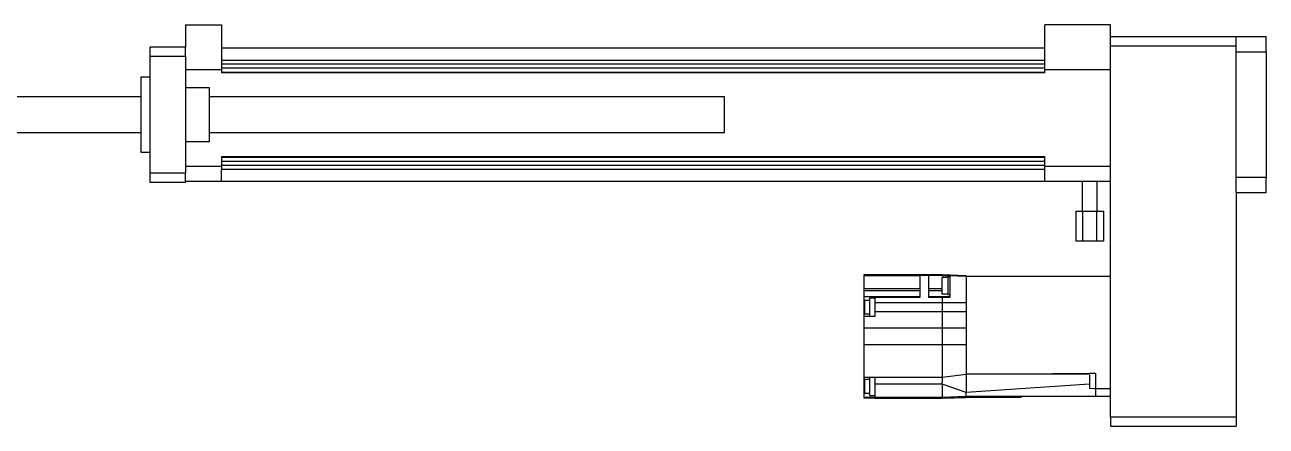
# Model space of a CAD drawing. Header units: millimetres. Extents: x -294 to 2792, y 5 to 1659.
# Drawn here: x 599.6 to 682.6, y 466.3 to 493.1 of the extents above; entities that cross this region are included whole.
import ezdxf

# ---------------------------------------------------------------- set-up
doc = ezdxf.new("R2010")
doc.units = ezdxf.units.MM
doc.layers.get('0').update_dxf_attribs({"lineweight": 18})

msp = doc.modelspace()

# ---------------------------------------------------------------- linework, layer by layer
at = {"color": 7, "linetype": 'Continuous', "lineweight": 25}
for p, q in [((610.358, 493.102), (610.358, 491.602)), ((610.358, 493.102), (612.758, 493.102)), ((612.758, 493.102), (612.758, 490.102)), ((667.758, 490.102), (667.758, 493.102)), ((672.158, 493.102), (667.758, 493.102)), ((672.158, 490.102), (672.158, 493.102)), ((680.558, 492.302), (672.158, 492.302)), ((680.558, 491.302), (680.558, 492.302)), ((682.558, 492.302), (680.558, 492.302)), ((682.558, 491.302), (682.558, 492.302)), ((607.958, 491.602), (607.958, 491.002)), ((610.358, 491.602), (607.958, 491.602)), ((610.358, 491.002), (610.358, 491.602)), ((667.758, 491.552), (612.758, 491.552)), ((672.158, 491.702), (680.558, 491.702)), ((680.558, 491.302), (682.558, 491.302)), ((680.558, 482.902), (680.558, 491.302)), ((682.558, 491.302), (682.558, 482.902)), ((607.958, 491.002), (610.358, 491.002)), ((607.958, 491.002), (607.958, 483.202)), ((610.358, 491.002), (610.358, 483.202)), ((612.758, 490.752), (667.758, 490.752)), ((612.758, 490.502), (667.758, 490.502)), ((612.758, 490.237), (667.758, 490.237)), ((607.958, 489.602), (607.358, 489.602)), ((607.358, 489.602), (607.358, 484.602)), ((612.758, 490.102), (610.358, 490.102)), ((612.758, 490.102), (612.758, 489.902)), ((667.758, 489.93), (612.758, 489.93)), ((667.758, 489.902), (612.758, 489.902)), ((672.158, 490.102), (667.758, 490.102)), ((667.758, 489.902), (667.758, 490.102)), ((672.158, 466.902), (672.158, 490.102)), ((611.958, 488.902), (610.358, 488.902)), ((611.958, 485.302), (611.958, 488.902)), ((607.358, 488.302), (594.358, 488.302)), ((646.358, 488.302), (611.958, 488.302)), ((646.358, 485.902), (646.358, 488.302)), ((594.358, 485.902), (607.358, 485.902)), ((610.358, 485.302), (611.958, 485.302)), ((611.958, 485.902), (646.358, 485.902)), ((607.358, 484.602), (607.958, 484.602)), ((612.758, 483.652), (610.358, 483.652)), ((612.758, 484.302), (667.758, 484.302)), ((612.758, 484.302), (612.758, 483.702)), ((612.758, 484.273), (667.758, 484.273)), ((667.758, 483.966), (612.758, 483.966)), ((667.758, 483.702), (612.758, 483.702)), ((612.758, 483.652), (612.758, 483.452)), ((667.758, 483.702), (667.758, 484.302)), ((672.158, 483.652), (667.758, 483.652)), ((667.758, 483.452), (667.758, 483.652)), ((610.358, 483.202), (607.958, 483.202)), ((607.958, 483.202), (607.958, 482.602)), ((610.358, 482.602), (610.358, 483.202)), ((667.758, 483.452), (612.758, 483.452)), ((612.758, 482.652), (612.758, 483.452)), ((667.758, 482.652), (667.758, 483.452)), ((682.558, 482.902), (680.558, 482.902)), ((680.558, 481.902), (680.558, 482.902)), ((682.558, 481.902), (682.558, 482.902)), ((607.958, 482.602), (610.358, 482.602)), ((610.358, 482.652), (612.758, 482.652)), ((612.758, 482.652), (667.758, 482.652)), ((667.758, 482.652), (672.158, 482.652)), ((670.258, 482.652), (670.258, 480.652)), ((671.258, 480.652), (671.258, 482.652)), ((680.558, 481.902), (682.558, 481.902)), ((680.558, 481.902), (680.558, 466.902)), ((669.834, 480.652), (669.834, 478.652)), ((669.834, 480.652), (670.296, 480.652)), ((670.296, 480.652), (670.296, 478.652)), ((670.296, 480.652), (671.22, 480.652)), ((671.22, 480.652), (671.22, 478.652)), ((671.22, 480.652), (671.682, 480.652)), ((671.682, 480.652), (671.682, 478.652)), ((670.296, 478.652), (669.834, 478.652)), ((671.22, 478.652), (670.296, 478.652)), ((671.682, 478.652), (671.22, 478.652)), ((655.678, 476.415), (655.678, 476.362)), ((660.918, 476.402), (655.678, 476.402)), ((655.678, 476.362), (659.418, 476.362)), ((655.678, 476.362), (655.678, 475.499)), ((659.418, 476.362), (659.418, 474.902)), ((660.018, 476.362), (659.418, 476.362)), ((660.018, 474.902), (660.018, 476.362)), ((660.918, 476.362), (660.018, 476.362)), ((661.278, 476.232), (660.878, 476.232)), ((660.878, 476.232), (660.878, 475.132)), ((662.518, 476.342), (660.918, 476.402)), ((660.918, 476.362), (661.418, 476.343)), ((661.418, 476.272), (661.278, 476.272)), ((661.278, 476.272), (661.278, 475.092)), ((661.418, 476.343), (661.418, 474.902)), ((662.518, 476.302), (661.418, 476.343)), ((662.518, 476.342), (662.518, 476.302)), ((662.518, 476.302), (662.518, 474.554)), ((672.158, 476.302), (662.518, 476.302)), ((655.678, 475.499), (659.418, 475.499)), ((655.678, 475.499), (655.678, 475.348)), ((659.418, 475.348), (655.678, 475.348)), ((655.678, 475.348), (655.678, 474.955)), ((660.018, 475.499), (660.878, 475.499)), ((660.878, 475.348), (660.018, 475.348)), ((655.678, 474.955), (656.418, 474.955)), ((655.678, 474.955), (655.678, 474.675)), ((655.678, 474.675), (655.718, 474.675)), ((655.678, 474.675), (655.678, 473.626)), ((656.058, 474.696), (655.718, 474.696)), ((655.718, 474.696), (655.718, 473.796)), ((656.418, 474.846), (656.058, 474.846)), ((656.058, 474.846), (656.058, 473.646)), ((656.418, 474.955), (656.418, 474.97)), ((656.418, 474.97), (659.418, 474.97)), ((656.418, 474.955), (656.418, 474.902)), ((659.418, 474.902), (656.418, 474.902)), ((656.418, 474.902), (656.418, 474.554)), ((656.418, 474.554), (656.418, 473.938)), ((656.418, 474.554), (660.918, 474.554)), ((660.018, 474.97), (661.418, 474.97)), ((660.918, 474.902), (660.018, 474.902)), ((660.878, 475.132), (661.278, 475.132)), ((660.918, 474.902), (660.918, 474.554)), ((661.418, 474.902), (660.918, 474.902)), ((660.918, 474.554), (662.518, 474.554)), ((661.278, 475.092), (661.418, 475.092)), ((662.518, 474.554), (662.518, 474.246)), ((656.418, 473.626), (655.678, 473.626)), ((655.678, 473.626), (655.678, 472.873)), ((655.718, 473.796), (656.058, 473.796)), ((656.058, 473.646), (656.418, 473.646)), ((660.918, 473.938), (656.418, 473.938)), ((656.418, 473.938), (656.418, 473.626)), ((662.518, 473.938), (660.918, 473.938)), ((660.918, 473.938), (660.918, 472.873)), ((662.518, 474.246), (662.518, 473.938)), ((662.518, 473.938), (662.518, 472.868)), ((655.678, 472.873), (655.678, 471.73)), ((655.678, 472.873), (660.918, 472.873)), ((660.918, 472.873), (660.918, 471.73)), ((660.918, 472.873), (662.518, 472.868)), ((662.518, 472.868), (662.518, 471.734)), ((660.918, 471.73), (655.678, 471.73)), ((655.678, 471.73), (655.678, 469.58)), ((662.518, 471.734), (660.918, 471.73)), ((660.918, 471.73), (660.918, 469.58)), ((662.518, 471.734), (662.518, 469.781)), ((655.678, 469.58), (660.918, 469.58)), ((655.678, 469.58), (655.678, 468.96)), ((656.418, 469.56), (656.058, 469.56)), ((656.058, 469.56), (656.058, 468.36)), ((656.418, 469.58), (656.418, 469.111)), ((660.918, 469.58), (662.518, 469.78)), ((660.918, 469.58), (660.918, 469.238)), ((662.518, 469.781), (671.158, 469.841)), ((670.758, 469.782), (662.518, 469.781)), ((662.518, 469.78), (662.518, 469.781)), ((662.518, 469.745), (662.518, 468.56)), ((671.158, 469.818), (670.758, 469.816)), ((670.758, 469.816), (670.758, 469.782)), ((670.758, 469.712), (670.758, 469.124)), ((671.158, 469.841), (671.158, 468.802)), ((655.678, 468.96), (655.678, 468.242)), ((655.718, 468.96), (655.678, 468.96)), ((656.058, 469.41), (655.718, 469.41)), ((655.718, 469.41), (655.718, 468.51)), ((660.918, 469.111), (656.418, 469.111)), ((656.418, 469.111), (656.418, 468.242)), ((660.918, 469.111), (660.918, 469.238)), ((662.518, 468.56), (660.918, 469.111)), ((660.918, 469.111), (660.918, 468.242)), ((662.518, 468.561), (670.758, 469.124)), ((670.758, 469.124), (670.758, 468.821)), ((670.758, 468.821), (671.158, 468.829)), ((672.158, 468.802), (671.158, 468.802)), ((671.158, 468.802), (671.158, 468.302)), ((655.678, 468.242), (656.418, 468.242)), ((655.678, 468.242), (655.678, 468.202)), ((655.678, 468.202), (660.918, 468.202)), ((655.718, 468.51), (656.058, 468.51)), ((656.058, 468.36), (656.418, 468.36)), ((656.058, 468.194), (656.418, 468.194)), ((656.418, 468.242), (660.918, 468.242)), ((656.418, 468.202), (656.418, 468.162)), ((656.418, 468.162), (660.918, 468.162)), ((660.918, 468.242), (662.518, 468.302)), ((660.918, 468.202), (662.518, 468.261)), ((660.918, 468.242), (660.918, 468.202)), ((660.918, 468.162), (662.521, 468.222)), ((662.518, 468.302), (662.518, 468.56)), ((662.518, 468.302), (671.158, 468.302)), ((662.518, 468.302), (662.518, 468.261)), ((662.518, 468.242), (666.178, 468.242)), ((666.178, 468.302), (666.178, 468.242)), ((671.158, 468.302), (672.158, 468.302)), ((680.558, 466.902), (672.158, 466.902)), ((672.158, 466.902), (672.158, 466.302)), ((672.158, 466.302), (680.558, 466.302)), ((680.558, 466.902), (680.558, 466.302))]:
    msp.add_line(p, q, dxfattribs=at)
for points, knots in [([(660.918, 476.402), (660.918, 476.402), (660.918, 476.415), (660.918, 476.388), (660.918, 476.362)], [0, 0, 0, 0, 0.00000039, 0.06666636, 0.06666636, 0.06666636, 0.06666636]), ([(660.918, 468.202), (660.918, 468.194), (660.918, 468.166), (660.918, 468.163), (660.918, 468.162)], [0, 0, 0, 0, 0.00991935, 0.04000268, 0.04000268, 0.04000268, 0.04000268]), ([(662.518, 468.222), (662.518, 468.225), (662.518, 468.232), (662.518, 468.278), (662.518, 468.302)], [0, 0, 0, 0, 0.03956622, 0.08000036, 0.08000036, 0.08000036, 0.08000036])]:
    msp.add_open_spline(points, degree=3, knots=knots, dxfattribs=at)
for points in [[(660.918, 474.554), (660.918, 474.505), (660.918, 474.407), (660.918, 474.3), (660.918, 474.246)], [(660.918, 474.246), (660.918, 474.192), (660.918, 474.084), (660.918, 473.986), (660.918, 473.938)]]:
    msp.add_open_spline(points, degree=3, dxfattribs=at)

doc.saveas('drawing.dxf')
